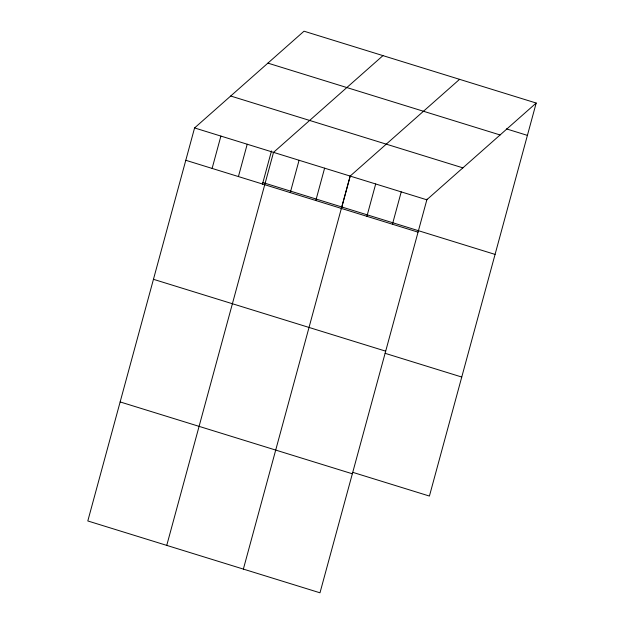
<?xml version="1.0" encoding="UTF-8"?>
<svg xmlns="http://www.w3.org/2000/svg" width="624" height="624" viewBox="0 0 624 624"><rect width="100%" height="100%" fill="white"/><g stroke="black" fill="none" stroke-linecap="round" stroke-linejoin="round"><path stroke-width="0.94" d="M352.794 472.352L429.421 496.057L536.195 103.038L304.013 31.2L194.579 127.943L87.805 520.962L319.987 592.8L427.042 199.079M212.113 168.425L220.896 136.087M238.423 176.569L247.213 144.23M262.384 184.423L271.479 150.946M166.748 545.384L273.523 152.373L382.957 55.63M290.277 192.613L299.068 160.274M315.822 200.515L324.605 168.176M243.368 569.096L350.15 176.077L459.576 79.334M341.328 208.845L350.423 175.375M366.904 216.317L375.687 183.979M392.441 224.227L401.232 191.88M536.195 103.038L426.769 199.781L194.579 127.943M506.431 128.887L527.413 135.385M267.899 63.125L500.089 134.963M230.693 96.018L462.883 167.856M262.883 182.567L495.074 254.405M185.796 160.282L417.979 232.128M153.457 279.31L385.648 351.148M385.133 353.324L461.752 377.036M120.143 401.934L352.326 473.78"/></g></svg>
